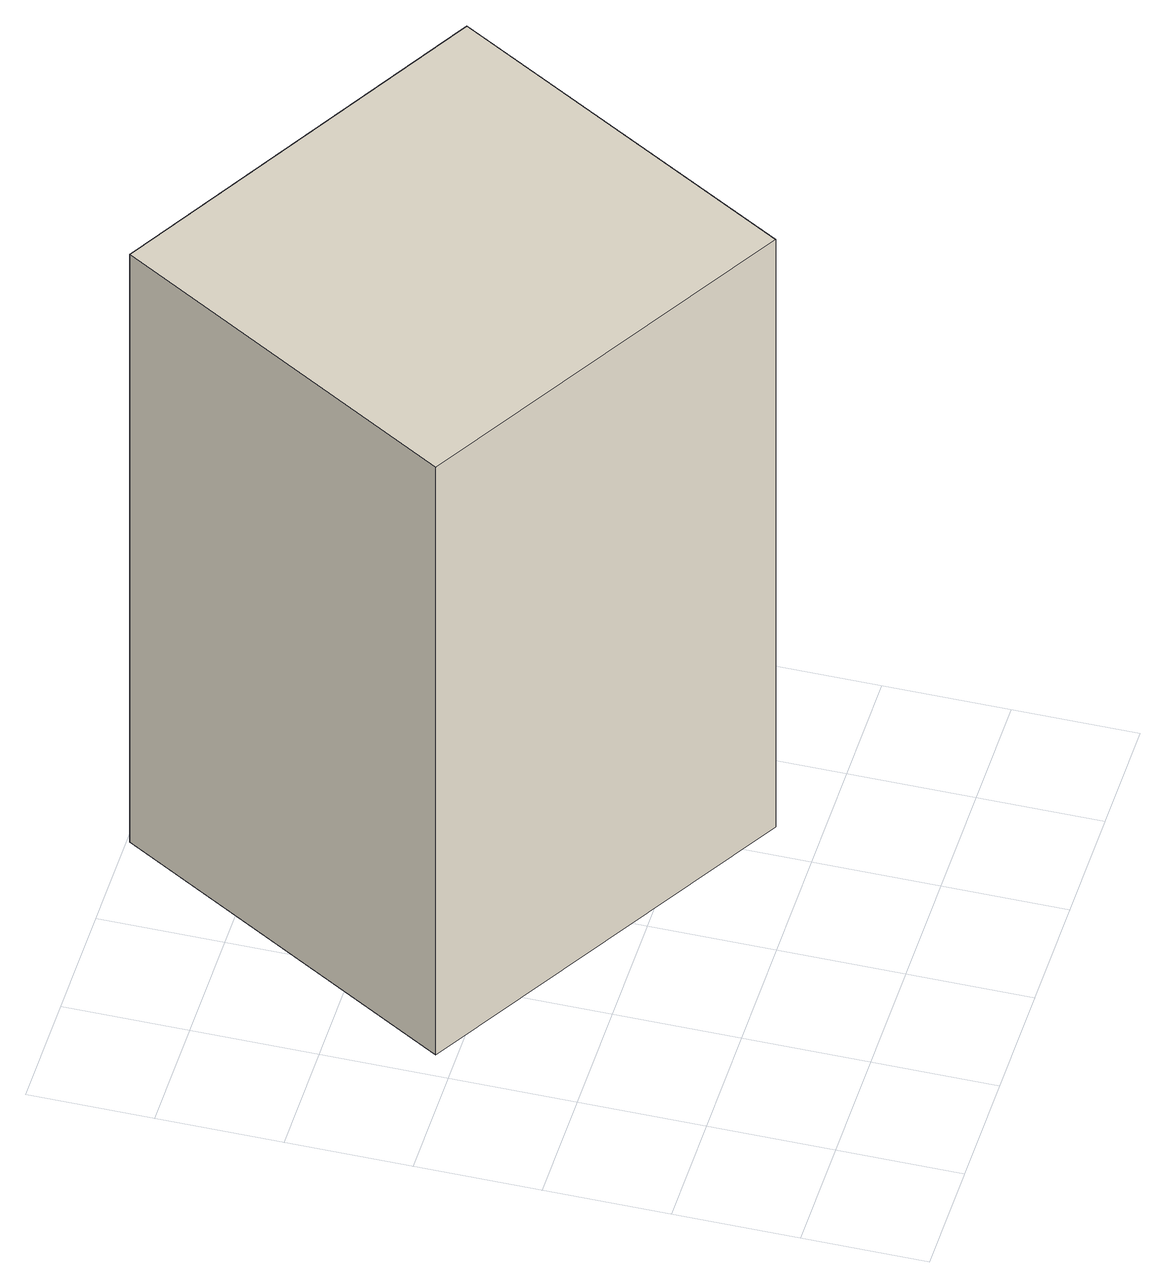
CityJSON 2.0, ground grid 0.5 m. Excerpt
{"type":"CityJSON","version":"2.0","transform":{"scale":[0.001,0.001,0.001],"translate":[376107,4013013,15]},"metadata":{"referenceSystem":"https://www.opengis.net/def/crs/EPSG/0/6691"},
"CityObjects":{
"building1":{"type":"Building","attributes":{"枝番":1,"利根川水系渡良瀬川洪水浸水想定区域（計画規模）.規模":"L1","利根川水系渡良瀬川洪水浸水想定区域（計画規模）.浸水ランク":"2","利根川水系渡良瀬川洪水浸水想定区域（計画規模）.浸水深":1.81,"利根川水系渡良瀬川洪水浸水想定区域（計画規模）.継続時間":43.5,"利根川水系渡良瀬川洪水浸水想定区域（想定最大規模）.規模":"L2","利根川水系渡良瀬川洪水浸水想定区域（想定最大規模）.浸水ランク":"3","利根川水系渡良瀬川洪水浸水想定区域（想定最大規模）.浸水深":3.22,"利根川水系渡良瀬川洪水浸水想定区域（想定最大規模）.継続時間":252.5,"利根川水系利根川洪水浸水想定区域（計画規模）.規模":"L1","利根川水系利根川洪水浸水想定区域（計画規模）.浸水ランク":"3","利根川水系利根川洪水浸水想定区域（計画規模）.浸水深":4.2,"利根川水系利根川洪水浸水想定区域（想定最大規模）.規模":"L2","利根川水系利根川洪水浸水想定区域（想定最大規模）.浸水ランク":"4","利根川水系利根川洪水浸水想定区域（想定最大規模）.浸水深":6.43,"BuildingDetails.prefecture":"10","BuildingDetails.city":"10207"},"geometry":[{"type":"Solid","lod":"1","boundaries":[[[[0,1,2,3]],[[2,4,5,3]],[[1,6,4,2]],[[0,7,6,1]],[[3,5,7,0]],[[4,6,7,5]]]]}]}
},
"vertices":[
[113,1579,30],[940,2989,30],[2479,2101,30],[1652,681,30],[2479,2101,3030],[1652,681,3030],[940,2989,3030],[113,1579,3030]
]}
